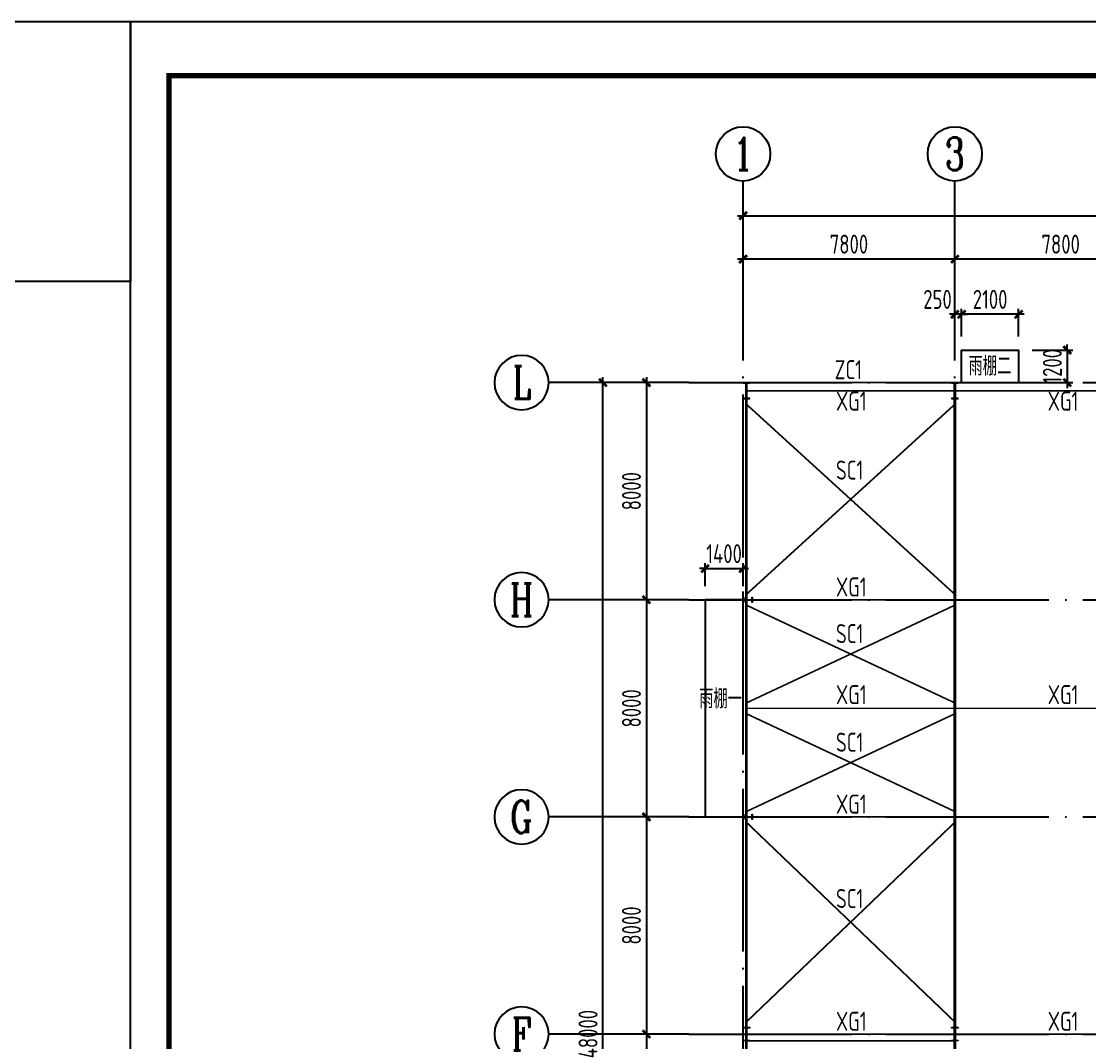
# Model space of a CAD drawing. Extents: x -2746917 to -971774, y -3334247 to -3250358.
# Drawn here: x -1943308 to -1923632, y -3292984 to -3274173 of the extents above; entities that cross this region are included whole.
import ezdxf
from ezdxf.enums import TextEntityAlignment as Align

# ---------------------------------------------------------------- set-up
doc = ezdxf.new("R2010")
doc.units = 0
doc.header["$LTSCALE"] = 1000
doc.header["$MEASUREMENT"] = 0
doc.header["$PDMODE"] = 35
for name, pattern in [('2', [16, 12.5, -1.5, 0.5, -1.5]), ('DASH', [0.35, 0.25, -0.1]), ('DOTE', [2.42, 2, -0.2, 0.02, -0.2])]:
    doc.linetypes.add(name, pattern=pattern)
doc.layers.get('0').update_dxf_attribs({"linetype": 'CONTINUOUS'})
doc.layers.get('Defpoints').update_dxf_attribs({"linetype": 'CONTINUOUS'})
for name, color, linetype in [('AXIS', 253, 'DOTE'), ('COLU', 7, 'CONTINUOUS'), ('DIM', 3, 'CONTINUOUS'), ('NUM', 7, 'CONTINUOUS'), ('PUB_TITLE', 4, 'CONTINUOUS'), ('REIN', 1, 'CONTINUOUS'), ('TEXT', 7, 'CONTINUOUS')]:
    doc.layers.add(name, color=color, linetype=linetype)
doc.layers.add('yichutu', color=7, linetype='CONTINUOUS', true_color=0xffffff, plot=False)
doc.styles.add('TSSD_Axis', font='Complex.shx', dxfattribs={"width": 0.7, "bigfont": 'hztxt.shx'})
doc.styles.add('TSSD_Dimension', font='tssdeng.shx', dxfattribs={"width": 0.75, "bigfont": 'Hztxt.shx'})
doc.styles.add('TSSD_Rein', font='Tssdeng.shx', dxfattribs={"width": 0.75, "bigfont": 'hztxt.shx'})
doc.dimstyles.new('TSSD_200_100', dxfattribs={"dimtxt": 350, "dimasz": 100, "dimexe": 100, "dimexo": 250, "dimgap": 100, "dimtad": 1, "dimdec": 0, "dimlfac": 2, "dimzin": 0, "dimdsep": 46, "dimtxsty": 'TSSD_Dimension', "dimblk": 'ARCHTICK', "dimcen": 0, "dimdle": 100, "dimclrt": 7, "dimadec": 0, "dimazin": 0, "dimtfac": 1, "dimtdec": 0, "dimtix": 1, "dimtmove": 2, "dimatfit": 3, "dimfxl": 1, "dimtolj": 1, "dimtzin": 0, "dimarcsym": 0})

# ---------------------------------------------------------------- blocks, each defined once
blk = doc.blocks.new('ts_axno')
at = {"color": 0, "linetype": 'ByBlock', "lineweight": -2}
blk.add_circle((0, 0), 0.5, dxfattribs=at)
at = {"color": 0, "linetype": 'ByBlock', "lineweight": -2, "style": 'TSSD_Axis', "width": 0.7}
blk.add_attdef('A', text='', height=0.6, dxfattribs=at).set_placement((0, 0), align=Align.MIDDLE_CENTER)
blk = doc.blocks.new('_ArchTick')
at = {"color": 0, "const_width": 0.5}
blk.add_lwpolyline([(-0.71, -0.71), (0.71, 0.71)], dxfattribs=at)
blk = doc.blocks.new('*D1814')
at = {"layer": 'Defpoints', "color": 0, "ltscale": 1.5}
for p in [(-1926115, -3278552), (-1926115, -3279827), (-1922215, -3279827)]:
    blk.add_point(p, dxfattribs=at)
at = {"layer": 'DIM', "color": 0, "lineweight": -2, "ltscale": 1.5}
for p, q in [((-1926115, -3279577), (-1926115, -3278452)), ((-1922215, -3279577), (-1922215, -3278452)), ((-1922115, -3278552), (-1926215, -3278552))]:
    blk.add_line(p, q, dxfattribs=at)
at = {"layer": 'DIM', "color": 0, "lineweight": -2, "ltscale": 1.5, "xscale": 100, "yscale": 100, "zscale": 100, "rotation": 180}
blk.add_blockref('_ArchTick', (-1926115, -3278552), dxfattribs=at)
at = {"layer": 'DIM', "color": 0, "lineweight": -2, "ltscale": 1.5, "xscale": 100, "yscale": 100, "zscale": 100}
blk.add_blockref('_ArchTick', (-1922215, -3278552), dxfattribs=at)
at = {"layer": 'DIM', "color": 7, "ltscale": 1.5, "insert": (-1924165, -3278277), "char_height": 350, "attachment_point": 5, "style": 'TSSD_Dimension'}
blk.add_mtext('\\A1;7800', dxfattribs=at)
blk = doc.blocks.new('*D1815')
at = {"layer": 'Defpoints', "color": 0, "ltscale": 1.5}
for p in [(-1930015, -3278552), (-1930015, -3279827), (-1926115, -3279827)]:
    blk.add_point(p, dxfattribs=at)
at = {"layer": 'DIM', "color": 0, "lineweight": -2, "ltscale": 1.5}
for p, q in [((-1930015, -3279577), (-1930015, -3278452)), ((-1926115, -3279577), (-1926115, -3278452)), ((-1926015, -3278552), (-1930115, -3278552))]:
    blk.add_line(p, q, dxfattribs=at)
at = {"layer": 'DIM', "color": 0, "lineweight": -2, "ltscale": 1.5, "xscale": 100, "yscale": 100, "zscale": 100, "rotation": 180}
blk.add_blockref('_ArchTick', (-1930015, -3278552), dxfattribs=at)
at = {"layer": 'DIM', "color": 0, "lineweight": -2, "ltscale": 1.5, "xscale": 100, "yscale": 100, "zscale": 100}
blk.add_blockref('_ArchTick', (-1926115, -3278552), dxfattribs=at)
at = {"layer": 'DIM', "color": 7, "ltscale": 1.5, "insert": (-1928065, -3278277), "char_height": 350, "attachment_point": 5, "style": 'TSSD_Dimension'}
blk.add_mtext('\\A1;7800', dxfattribs=at)
blk = doc.blocks.new('*D1816')
at = {"layer": 'Defpoints', "color": 0, "ltscale": 1.5}
for p in [(-1887115, -3277752), (-1930015, -3279827), (-1887115, -3279827)]:
    blk.add_point(p, dxfattribs=at)
at = {"layer": 'DIM', "color": 0, "lineweight": -2, "ltscale": 1.5}
for p, q in [((-1930015, -3279577), (-1930015, -3277652)), ((-1887115, -3279577), (-1887115, -3277652)), ((-1930115, -3277752), (-1887015, -3277752))]:
    blk.add_line(p, q, dxfattribs=at)
at = {"layer": 'DIM', "color": 0, "lineweight": -2, "ltscale": 1.5, "xscale": 100, "yscale": 100, "zscale": 100, "rotation": 180}
blk.add_blockref('_ArchTick', (-1930015, -3277752), dxfattribs=at)
at = {"layer": 'DIM', "color": 0, "lineweight": -2, "ltscale": 1.5, "xscale": 100, "yscale": 100, "zscale": 100}
blk.add_blockref('_ArchTick', (-1887115, -3277752), dxfattribs=at)
at = {"layer": 'DIM', "color": 7, "ltscale": 1.5, "insert": (-1908565, -3277477), "char_height": 350, "attachment_point": 5, "style": 'TSSD_Dimension'}
blk.add_mtext('\\A1;85800', dxfattribs=at)
blk = doc.blocks.new('*D1817')
at = {"layer": 'Defpoints', "color": 0, "ltscale": 1.5}
for p in [(-1931015, -3280827), (-1931796, -3284827), (-1931015, -3284827)]:
    blk.add_point(p, dxfattribs=at)
at = {"layer": 'DIM', "color": 0, "lineweight": -2, "ltscale": 1.5}
for p, q in [((-1931796, -3280727), (-1931796, -3284927)), ((-1931265, -3280827), (-1931896, -3280827)), ((-1931265, -3284827), (-1931896, -3284827))]:
    blk.add_line(p, q, dxfattribs=at)
at = {"layer": 'DIM', "color": 0, "lineweight": -2, "ltscale": 1.5, "xscale": 100, "yscale": 100, "zscale": 100}
for p, rotation in [((-1931796, -3280827), 90), ((-1931796, -3284827), 270)]:
    blk.add_blockref('_ArchTick', p, dxfattribs=dict(at, rotation=rotation))
at = {"layer": 'DIM', "color": 7, "ltscale": 1.5, "insert": (-1932071, -3282827), "char_height": 350, "attachment_point": 5, "rotation": 90, "style": 'TSSD_Dimension'}
blk.add_mtext('\\A1;8000', dxfattribs=at)
blk = doc.blocks.new('*D1818')
at = {"layer": 'Defpoints', "color": 0, "ltscale": 1.5}
for p in [(-1931015, -3284827), (-1931796, -3288827), (-1931015, -3288827)]:
    blk.add_point(p, dxfattribs=at)
at = {"layer": 'DIM', "color": 0, "lineweight": -2, "ltscale": 1.5}
for p, q in [((-1931796, -3284727), (-1931796, -3288927)), ((-1931265, -3284827), (-1931896, -3284827)), ((-1931265, -3288827), (-1931896, -3288827))]:
    blk.add_line(p, q, dxfattribs=at)
at = {"layer": 'DIM', "color": 0, "lineweight": -2, "ltscale": 1.5, "xscale": 100, "yscale": 100, "zscale": 100}
for p, rotation in [((-1931796, -3284827), 90), ((-1931796, -3288827), 270)]:
    blk.add_blockref('_ArchTick', p, dxfattribs=dict(at, rotation=rotation))
at = {"layer": 'DIM', "color": 7, "ltscale": 1.5, "insert": (-1932071, -3286827), "char_height": 350, "attachment_point": 5, "rotation": 90, "style": 'TSSD_Dimension'}
blk.add_mtext('\\A1;8000', dxfattribs=at)
blk = doc.blocks.new('*D1819')
at = {"layer": 'Defpoints', "color": 0, "ltscale": 1.5}
for p in [(-1931015, -3288827), (-1931796, -3292827), (-1931015, -3292827)]:
    blk.add_point(p, dxfattribs=at)
at = {"layer": 'DIM', "color": 0, "lineweight": -2, "ltscale": 1.5}
for p, q in [((-1931265, -3288827), (-1931896, -3288827)), ((-1931796, -3288727), (-1931796, -3292927)), ((-1931265, -3292827), (-1931896, -3292827))]:
    blk.add_line(p, q, dxfattribs=at)
at = {"layer": 'DIM', "color": 0, "lineweight": -2, "ltscale": 1.5, "xscale": 100, "yscale": 100, "zscale": 100}
for p, rotation in [((-1931796, -3288827), 90), ((-1931796, -3292827), 270)]:
    blk.add_blockref('_ArchTick', p, dxfattribs=dict(at, rotation=rotation))
at = {"layer": 'DIM', "color": 7, "ltscale": 1.5, "insert": (-1932071, -3290827), "char_height": 350, "attachment_point": 5, "rotation": 90, "style": 'TSSD_Dimension'}
blk.add_mtext('\\A1;8000', dxfattribs=at)
blk = doc.blocks.new('*D1820')
at = {"layer": 'Defpoints', "color": 0, "ltscale": 1.5}
for p in [(-1931015, -3292827), (-1931796, -3296827), (-1931015, -3296827)]:
    blk.add_point(p, dxfattribs=at)
at = {"layer": 'DIM', "color": 0, "lineweight": -2, "ltscale": 1.5}
for p, q in [((-1931265, -3292827), (-1931896, -3292827)), ((-1931796, -3292727), (-1931796, -3296927)), ((-1931265, -3296827), (-1931896, -3296827))]:
    blk.add_line(p, q, dxfattribs=at)
at = {"layer": 'DIM', "color": 0, "lineweight": -2, "ltscale": 1.5, "xscale": 100, "yscale": 100, "zscale": 100}
for p, rotation in [((-1931796, -3292827), 90), ((-1931796, -3296827), 270)]:
    blk.add_blockref('_ArchTick', p, dxfattribs=dict(at, rotation=rotation))
at = {"layer": 'DIM', "color": 7, "ltscale": 1.5, "insert": (-1932071, -3294827), "char_height": 350, "attachment_point": 5, "rotation": 90, "style": 'TSSD_Dimension'}
blk.add_mtext('\\A1;8000', dxfattribs=at)
blk = doc.blocks.new('*D1823')
at = {"layer": 'Defpoints', "color": 0, "ltscale": 1.5}
for p in [(-1932596, -3280827), (-1931015, -3280827), (-1931015, -3304827)]:
    blk.add_point(p, dxfattribs=at)
at = {"layer": 'DIM', "color": 0, "lineweight": -2, "ltscale": 1.5}
for p, q in [((-1932596, -3304927), (-1932596, -3280727)), ((-1931265, -3280827), (-1932696, -3280827)), ((-1931265, -3304827), (-1932696, -3304827))]:
    blk.add_line(p, q, dxfattribs=at)
at = {"layer": 'DIM', "color": 0, "lineweight": -2, "ltscale": 1.5, "xscale": 100, "yscale": 100, "zscale": 100}
for p, rotation in [((-1932596, -3280827), 90), ((-1932596, -3304827), 270)]:
    blk.add_blockref('_ArchTick', p, dxfattribs=dict(at, rotation=rotation))
at = {"layer": 'DIM', "color": 7, "ltscale": 1.5, "insert": (-1932871, -3292827), "char_height": 350, "attachment_point": 5, "rotation": 90, "style": 'TSSD_Dimension'}
blk.add_mtext('\\A1;48000', dxfattribs=at)
blk = doc.blocks.new('*D2789')
at = {"layer": 'Defpoints', "color": 0, "ltscale": 1.5}
for p in [(-1925990, -3279569), (-1925990, -3280227), (-1924940, -3280227)]:
    blk.add_point(p, dxfattribs=at)
at = {"layer": 'DIM', "color": 0, "lineweight": -2, "ltscale": 1.5}
for p, q in [((-1924840, -3279569), (-1926090, -3279569)), ((-1925990, -3279977), (-1925990, -3279469)), ((-1924940, -3279977), (-1924940, -3279469))]:
    blk.add_line(p, q, dxfattribs=at)
at = {"layer": 'DIM', "color": 0, "lineweight": -2, "ltscale": 1.5, "xscale": 100, "yscale": 100, "zscale": 100, "rotation": 180}
blk.add_blockref('_ArchTick', (-1925990, -3279569), dxfattribs=at)
at = {"layer": 'DIM', "color": 0, "lineweight": -2, "ltscale": 1.5, "xscale": 100, "yscale": 100, "zscale": 100}
blk.add_blockref('_ArchTick', (-1924940, -3279569), dxfattribs=at)
at = {"layer": 'DIM', "color": 7, "ltscale": 1.5, "insert": (-1925465, -3279294), "char_height": 350, "attachment_point": 5, "style": 'TSSD_Dimension'}
blk.add_mtext('\\A1;2100', dxfattribs=at)
blk = doc.blocks.new('*D2790')
at = {"layer": 'Defpoints', "color": 0, "ltscale": 1.5}
for p in [(-1926115, -3279569), (-1926115, -3280227), (-1925990, -3280227)]:
    blk.add_point(p, dxfattribs=at)
at = {"layer": 'DIM', "color": 0, "lineweight": -2, "ltscale": 1.5}
for p, q in [((-1926115, -3279569), (-1926215, -3279569)), ((-1926115, -3279977), (-1926115, -3279469)), ((-1925990, -3279569), (-1926115, -3279569)), ((-1925990, -3279977), (-1925990, -3279469)), ((-1925990, -3279569), (-1925890, -3279569))]:
    blk.add_line(p, q, dxfattribs=at)
at = {"layer": 'DIM', "color": 0, "lineweight": -2, "ltscale": 1.5, "xscale": 100, "yscale": 100, "zscale": 100}
blk.add_blockref('_ArchTick', (-1926115, -3279569), dxfattribs=at)
at = {"layer": 'DIM', "color": 0, "lineweight": -2, "ltscale": 1.5, "xscale": 100, "yscale": 100, "zscale": 100, "rotation": 180}
blk.add_blockref('_ArchTick', (-1925990, -3279569), dxfattribs=at)
at = {"layer": 'DIM', "color": 7, "ltscale": 1.5, "insert": (-1926434, -3279294), "char_height": 350, "attachment_point": 5, "style": 'TSSD_Dimension'}
blk.add_mtext('\\A1;250', dxfattribs=at)
blk = doc.blocks.new('*D2791')
at = {"layer": 'Defpoints', "color": 0, "ltscale": 1.5}
for p in [(-1924940, -3280227), (-1924940, -3280827), (-1924044, -3280827)]:
    blk.add_point(p, dxfattribs=at)
at = {"layer": 'DIM', "color": 0, "lineweight": -2, "ltscale": 1.5}
for p, q in [((-1924690, -3280227), (-1923944, -3280227)), ((-1924044, -3280227), (-1924044, -3280127)), ((-1924044, -3280227), (-1924044, -3280827)), ((-1924690, -3280827), (-1923944, -3280827)), ((-1924044, -3280827), (-1924044, -3280927))]:
    blk.add_line(p, q, dxfattribs=at)
at = {"layer": 'DIM', "color": 0, "lineweight": -2, "ltscale": 1.5, "xscale": 100, "yscale": 100, "zscale": 100}
for p, rotation in [((-1924044, -3280227), 270), ((-1924044, -3280827), 90)]:
    blk.add_blockref('_ArchTick', p, dxfattribs=dict(at, rotation=rotation))
at = {"layer": 'DIM', "color": 7, "ltscale": 1.5, "insert": (-1924319, -3280527), "char_height": 350, "attachment_point": 5, "rotation": 90, "style": 'TSSD_Dimension'}
blk.add_mtext('\\A1;1200', dxfattribs=at)
blk = doc.blocks.new('*D2799')
at = {"layer": 'Defpoints', "color": 0, "ltscale": 1.5}
for p in [(-1930015, -3284253), (-1930715, -3284827), (-1930015, -3284827)]:
    blk.add_point(p, dxfattribs=at)
at = {"layer": 'DIM', "color": 0, "lineweight": -2, "ltscale": 1.5}
for p, q in [((-1930715, -3284577), (-1930715, -3284153)), ((-1930015, -3284577), (-1930015, -3284153)), ((-1930715, -3284253), (-1930815, -3284253)), ((-1930715, -3284253), (-1930015, -3284253)), ((-1930015, -3284253), (-1929915, -3284253))]:
    blk.add_line(p, q, dxfattribs=at)
at = {"layer": 'DIM', "color": 0, "lineweight": -2, "ltscale": 1.5, "xscale": 100, "yscale": 100, "zscale": 100}
blk.add_blockref('_ArchTick', (-1930715, -3284253), dxfattribs=at)
at = {"layer": 'DIM', "color": 0, "lineweight": -2, "ltscale": 1.5, "xscale": 100, "yscale": 100, "zscale": 100, "rotation": 180}
blk.add_blockref('_ArchTick', (-1930015, -3284253), dxfattribs=at)
at = {"layer": 'DIM', "color": 7, "ltscale": 1.5, "insert": (-1930365, -3283978), "char_height": 350, "attachment_point": 5, "style": 'TSSD_Dimension'}
blk.add_mtext('\\A1;1400', dxfattribs=at)
blk = doc.blocks.new('yct-743-420-74300-42000-100-2002.0')
at = {"layer": 'yichutu', "color": 7, "true_color": 0xffffff}
blk.add_lwpolyline([(0, 0), (0, 42000), (74300, 42000), (74300, 0)], close=True, dxfattribs=at)
blk = doc.blocks.new('A$C6B365CFD')
at = {"layer": 'PUB_TITLE'}
blk.add_lwpolyline([(-70467, -17093), (-70467, 24907), (3833, 24907), (3833, -17093)], close=True, dxfattribs=at)
at = {"layer": 'PUB_TITLE', "const_width": 100}
blk.add_lwpolyline([(2833, -16093), (2833, 23907), (-69753, 23907), (-69753, -16093), (2833, -16093)], dxfattribs=at)

msp = doc.modelspace()

# ---------------------------------------------------------------- linework, layer by layer
at = {"ltscale": 1.5}
msp.add_lwpolyline([(-1946703.88, -3274173.05), (-1941300.93, -3274173.05), (-1941300.93, -3278965.91), (-1946703.88, -3278965.91)], close=True, dxfattribs=at)
for points in [[(-1925990.08, -3280826.56), (-1925990.08, -3280226.56), (-1924940.08, -3280226.56), (-1924940.08, -3280826.56)], [(-1930015.08, -3284826.56), (-1930715.24, -3284826.56), (-1930715.24, -3288826.56), (-1930015.08, -3288826.56)]]:
    msp.add_lwpolyline(points, dxfattribs=at)
at = {"layer": 'AXIS', "ltscale": 1.5}
for p, q in [((-1930015.08, -3305826.56), (-1930015.08, -3279826.56)), ((-1926115.08, -3305826.56), (-1926115.08, -3279826.56)), ((-1931015.08, -3280826.56), (-1886115.08, -3280826.56)), ((-1931015.08, -3284826.56), (-1886115.08, -3284826.56)), ((-1931015.08, -3288826.56), (-1886115.08, -3288826.56)), ((-1931015.08, -3292826.56), (-1886115.08, -3292826.56))]:
    msp.add_line(p, q, dxfattribs=at)
at = {"layer": 'COLU', "lineweight": 5, "ltscale": 1.5}
for points in [[(-1930015.08, -3280826.56), (-1930015.08, -3280839.56), (-1929890.08, -3280839.56), (-1929890.08, -3280826.56)], [(-1929959.08, -3280839.56), (-1929959.08, -3281113.56), (-1929946.08, -3281113.56), (-1929946.08, -3280839.56)], [(-1926177.58, -3280826.56), (-1926177.58, -3280839.56), (-1926052.58, -3280839.56), (-1926052.58, -3280826.56)], [(-1926121.58, -3280839.56), (-1926121.58, -3281113.56), (-1926108.58, -3281113.56), (-1926108.58, -3280839.56)], [(-1930015.08, -3281113.56), (-1930015.08, -3281126.56), (-1929890.08, -3281126.56), (-1929890.08, -3281113.56)], [(-1926177.58, -3281113.56), (-1926177.58, -3281126.56), (-1926052.58, -3281126.56), (-1926052.58, -3281113.56)], [(-1930015.08, -3284776.56), (-1930002.08, -3284776.56), (-1930002.08, -3284876.56), (-1930015.08, -3284876.56)], [(-1930002.08, -3284820.06), (-1929853.08, -3284820.06), (-1929853.08, -3284833.06), (-1930002.08, -3284833.06)], [(-1929853.08, -3284776.56), (-1929840.08, -3284776.56), (-1929840.08, -3284876.56), (-1929853.08, -3284876.56)], [(-1930015.08, -3288776.56), (-1930002.08, -3288776.56), (-1930002.08, -3288876.56), (-1930015.08, -3288876.56)], [(-1930002.08, -3288820.06), (-1929853.08, -3288820.06), (-1929853.08, -3288833.06), (-1930002.08, -3288833.06)], [(-1929853.08, -3288776.56), (-1929840.08, -3288776.56), (-1929840.08, -3288876.56), (-1929853.08, -3288876.56)], [(-1930015.08, -3292714.56), (-1930015.08, -3292701.56), (-1929890.08, -3292701.56), (-1929890.08, -3292714.56)], [(-1929959.08, -3292938.56), (-1929959.08, -3292714.56), (-1929946.08, -3292714.56), (-1929946.08, -3292938.56)], [(-1926177.58, -3292714.56), (-1926177.58, -3292701.56), (-1926052.58, -3292701.56), (-1926052.58, -3292714.56)], [(-1926121.58, -3292938.56), (-1926121.58, -3292714.56), (-1926108.58, -3292714.56), (-1926108.58, -3292938.56)], [(-1930015.08, -3292951.56), (-1930015.08, -3292938.56), (-1929890.08, -3292938.56), (-1929890.08, -3292951.56)], [(-1926177.58, -3292951.56), (-1926177.58, -3292938.56), (-1926052.58, -3292938.56), (-1926052.58, -3292951.56)]]:
    msp.add_lwpolyline(points, close=True, dxfattribs=at)
at = {"layer": 'NUM', "ltscale": 1.5}
for p, q in [((-1930015.08, -3279826.56), (-1930015.08, -3277113.9)), ((-1926115.08, -3279826.56), (-1926115.08, -3277113.9)), ((-1931015.08, -3280826.56), (-1933595.56, -3280826.56)), ((-1931015.08, -3284826.56), (-1933595.56, -3284826.56)), ((-1931015.08, -3288826.56), (-1933595.56, -3288826.56)), ((-1931015.08, -3292826.56), (-1933595.56, -3292826.56))]:
    msp.add_line(p, q, dxfattribs=at)
at = {"layer": 'REIN', "color": 4, "linetype": '2', "ltscale": 0.1, "const_width": 50}
for points in [[(-1929952.58, -3304826.56), (-1929952.58, -3280826.56)], [(-1926115.08, -3304826.56), (-1926115.08, -3280826.56)]]:
    msp.add_lwpolyline(points, dxfattribs=at)
at = {"layer": 'REIN', "color": 2, "linetype": 'DASH'}
msp.add_lwpolyline([(-1929952.58, -3280826.56, 30, 30, 0), (-1926115.08, -3280826.56, 30, 30, 0)], format="xyseb", dxfattribs=at)
at = {"layer": 'REIN', "color": 4, "const_width": 30}
for points in [[(-1887115.08, -3280976.56), (-1929952.58, -3280976.56)], [(-1887115.08, -3292826.56), (-1929952.58, -3292826.56)]]:
    msp.add_lwpolyline(points, dxfattribs=at)
at = {"layer": 'REIN', "color": 6, "const_width": 30}
for points in [[(-1929952.58, -3281226.56), (-1926115.08, -3284726.56)], [(-1926115.08, -3281226.56), (-1929952.58, -3284726.56)], [(-1929952.58, -3286726.56), (-1926115.08, -3284926.56)], [(-1926115.08, -3286726.56), (-1929952.58, -3284926.56)], [(-1929952.58, -3286926.56), (-1926115.08, -3288726.56)], [(-1926115.08, -3286926.56), (-1929952.58, -3288726.56)], [(-1929952.58, -3288926.56), (-1926115.08, -3292601.56)], [(-1926115.08, -3288926.56), (-1929952.58, -3292601.56)]]:
    msp.add_lwpolyline(points, dxfattribs=at)
at = {"layer": 'REIN', "color": 134, "const_width": 30}
for points in [[(-1926115.08, -3284826.56), (-1929959.08, -3284826.56)], [(-1929952.58, -3286826.56), (-1887177.58, -3286826.56)], [(-1926115.08, -3288826.56), (-1929959.08, -3288826.56)], [(-1926115.08, -3292826.56), (-1929959.08, -3292826.56)]]:
    msp.add_lwpolyline(points, dxfattribs=at)
at = {"layer": 'REIN', "color": 2, "linetype": 'DASH', "const_width": 30}
msp.add_lwpolyline([(-1929952.58, -3292951.56), (-1926115.08, -3292951.56)], dxfattribs=at)

# ---------------------------------------------------------------- block references
at = {"ltscale": 1.5}
msp.add_blockref('A$C6B365CFD', (-1870834.22, -3299080.41), dxfattribs=at)
at = {"layer": 'NUM'}
ref = msp.add_blockref('ts_axno', (-1930015.08, -3276613.9), dxfattribs=dict(at, xscale=1000, yscale=1000, zscale=1000))
ref.add_attrib('1', '1', dxfattribs={"height": 600, "style": 'TSSD_Axis', "width": 0.7}).set_placement((-1930015.08, -3276613.9), align=Align.MIDDLE_CENTER)
ref = msp.add_blockref('ts_axno', (-1926115.08, -3276613.9), dxfattribs=dict(at, xscale=1000, yscale=1000, zscale=1000))
ref.add_attrib('3', '3', dxfattribs={"height": 600, "style": 'TSSD_Axis', "width": 0.7}).set_placement((-1926115.08, -3276613.9), align=Align.MIDDLE_CENTER)
ref = msp.add_blockref('ts_axno', (-1934095.56, -3280826.56), dxfattribs=dict(at, xscale=-1000, yscale=1000, zscale=1000))
ref.add_attrib('G', 'L', dxfattribs={"height": 600, "style": 'TSSD_Axis', "width": 0.7}).set_placement((-1934095.56, -3280826.56), align=Align.MIDDLE_CENTER)
ref = msp.add_blockref('ts_axno', (-1934095.56, -3284826.56), dxfattribs=dict(at, xscale=-1000, yscale=1000, zscale=1000))
ref.add_attrib('F', 'H', dxfattribs={"height": 600, "style": 'TSSD_Axis', "width": 0.7}).set_placement((-1934095.56, -3284826.56), align=Align.MIDDLE_CENTER)
ref = msp.add_blockref('ts_axno', (-1934095.56, -3288826.56), dxfattribs=dict(at, xscale=-1000, yscale=1000, zscale=1000))
ref.add_attrib('E', 'G', dxfattribs={"height": 600, "style": 'TSSD_Axis', "width": 0.7}).set_placement((-1934095.56, -3288826.56), align=Align.MIDDLE_CENTER)
ref = msp.add_blockref('ts_axno', (-1934095.56, -3292826.56), dxfattribs=dict(at, xscale=-1000, yscale=1000, zscale=1000))
ref.add_attrib('D', 'F', dxfattribs={"height": 600, "style": 'TSSD_Axis', "width": 0.7}).set_placement((-1934095.56, -3292826.56), align=Align.MIDDLE_CENTER)
at = {"layer": 'yichutu'}
msp.add_blockref('yct-743-420-74300-42000-100-2002.0', (-1941300.93, -3316173.05), dxfattribs=at)

# ---------------------------------------------------------------- texts
at = {"layer": 'TEXT', "ltscale": 1.5, "style": 'TSSD_Rein', "width": 0.75}
for s, p in [('ZC1', (-1928326.93, -3280763.91)), ('雨棚二', (-1925862.38, -3280696.7)), ('XG1', (-1928303.95, -3281343.55)), ('XG1', (-1924403.95, -3281343.55)), ('SC1', (-1928303.95, -3282613.53)), ('XG1', (-1928303.95, -3284766)), ('SC1', (-1928303.95, -3285625.41)), ('雨棚一', (-1930823.57, -3286826.08)), ('XG1', (-1928303.95, -3286749.13)), ('XG1', (-1924403.95, -3286749.13)), ('SC1', (-1928303.95, -3287625.41)), ('XG1', (-1928303.95, -3288766)), ('SC1', (-1928303.95, -3290504.19)), ('XG1', (-1928303.95, -3292766)), ('XG1', (-1924403.95, -3292766))]:
    msp.add_text(s, height=350, dxfattribs=at).set_placement(p)

# ---------------------------------------------------------------- dimensions: what is measured, and where the dimension line sits
at = {"layer": 'DIM', "ltscale": 1.5}
for base, p1, p2, picture, middle in [((-1887115.08, -3277751.56), (-1930015.08, -3279826.56), (-1887115.08, -3279826.56), '*D1816', (-1908565.08, -3277476.56)), ((-1930015.08, -3278551.56), (-1926115.08, -3279826.56), (-1930015.08, -3279826.56), '*D1815', (-1928065.08, -3278276.56)), ((-1926115.08, -3278551.56), (-1922215.08, -3279826.56), (-1926115.08, -3279826.56), '*D1814', (-1924165.08, -3278276.56)), ((-1925990.08, -3279569.33), (-1924940.08, -3280226.56), (-1925990.08, -3280226.56), '*D2789', (-1925465.08, -3279294.33))]:
    dim = msp.add_linear_dim(base=base, p1=p1, p2=p2, dimstyle='TSSD_200_100', dxfattribs=at)
    dim.commit()
    dim.dimension.update_dxf_attribs({"geometry": picture, "text_midpoint": middle})
dim = msp.add_linear_dim(base=(-1926115.08, -3279569.33), p1=(-1925990.08, -3280226.56), p2=(-1926115.08, -3280226.56), dimstyle='TSSD_200_100', dxfattribs=at)
dim.commit()
dim.dimension.update_dxf_attribs({"geometry": '*D2790', "text_midpoint": (-1926434.34, -3279294.33), "dimtype": 160})
for base, p1, p2, angle, picture, middle in [((-1924043.53, -3280826.56), (-1924940.08, -3280226.56), (-1924940.08, -3280826.56), 90, '*D2791', (-1924318.53, -3280526.56)), ((-1932595.56, -3280826.56), (-1931015.08, -3304826.56), (-1931015.08, -3280826.56), 90, '*D1823', (-1932870.56, -3292826.56)), ((-1931795.56, -3284826.56), (-1931015.08, -3280826.56), (-1931015.08, -3284826.56), 90, '*D1817', (-1932070.56, -3282826.56)), ((-1930015.08, -3284252.99), (-1930715.24, -3284826.56), (-1930015.08, -3284826.56), 180, '*D2799', (-1930365.16, -3283977.99)), ((-1931795.56, -3288826.56), (-1931015.08, -3284826.56), (-1931015.08, -3288826.56), 90, '*D1818', (-1932070.56, -3286826.56)), ((-1931795.56, -3292826.56), (-1931015.08, -3288826.56), (-1931015.08, -3292826.56), 90, '*D1819', (-1932070.56, -3290826.56)), ((-1931795.56, -3296826.56), (-1931015.08, -3292826.56), (-1931015.08, -3296826.56), 90, '*D1820', (-1932070.56, -3294826.56))]:
    dim = msp.add_linear_dim(base=base, p1=p1, p2=p2, angle=angle, dimstyle='TSSD_200_100', dxfattribs=at)
    dim.commit()
    dim.dimension.update_dxf_attribs({"geometry": picture, "text_midpoint": middle})

doc.saveas('drawing.dxf')
